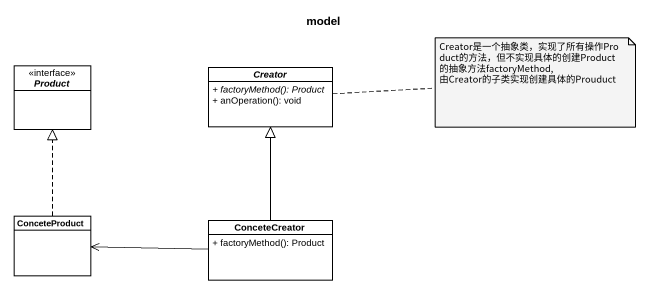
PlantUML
@startuml
title model
hide circle
hide empty members
skinparam classAttributeIconSize 0
interface Product #FFFFFF
abstract class Creator #FFFFFF {
  {abstract} + factoryMethod(): Product
  + anOperation(): void
}
class ConceteProduct #FFFFFF
class ConceteCreator #FFFFFF {
  + factoryMethod(): Product
}
ConceteProduct .up.|> Product
ConceteCreator -up-|> Creator
ConceteCreator -left-> ConceteProduct
note right of Creator : Creator是一个抽象类，实现了所有操作Product的方法，但不实现具体的创建Product的抽象方法factoryMethod,由Creator的子类实现创建具体的Prouduct
@enduml
